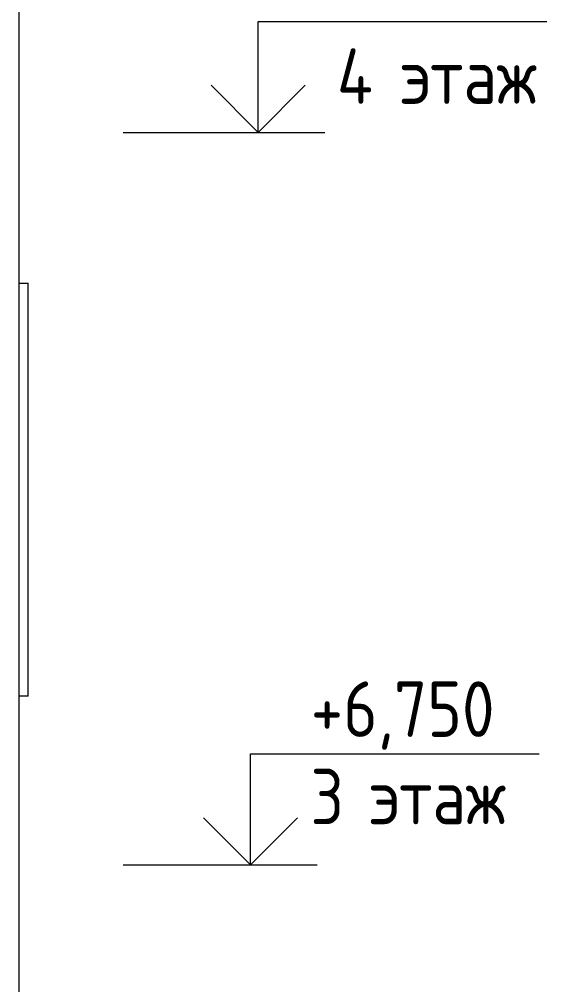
# Model space of a CAD drawing. Header units: millimetres. Extents: x -515342 to 330399, y -224905 to 507333.
# Drawn here: x 183239 to 185614, y 8278 to 12627 of the extents above; entities that cross this region are included whole.
import ezdxf

# ---------------------------------------------------------------- set-up
doc = ezdxf.new("R2010")
doc.units = ezdxf.units.MM
doc.layers.get('0').update_dxf_attribs({"lineweight": 0})
for name, color, linetype, lineweight in [('Аннотация', 7, 'Continuous', 0), ('Витраж', 7, 'Continuous', 0), ('Линии', 7, 'Continuous', 0), ('Отметки', 7, 'Continuous', 0), ('Стены внутренние', 7, 'Continuous', 0)]:
    doc.layers.add(name, color=color, linetype=linetype, lineweight=lineweight)
doc.styles.add('GOST Common_1', font='', dxfattribs={"width": 0.9, "height": 250})
doc.styles.add('GOST Common_2', font='', dxfattribs={"width": 0.9, "height": 250})
doc.styles.get('GOST Common_1').set_extended_font_data('GOST Common')
doc.styles.get('GOST Common_2').set_extended_font_data('GOST Common')

# ---------------------------------------------------------------- blocks, each defined once
blk = doc.blocks.new('Прямоугольный импост - АР_Откос_Металлический_50х330 Белый Левый-9898760-О_АР_Эскиз_Фасад 12-1 копия 1')
at = {"layer": 'Витраж'}
for p, q in [((475, 2620), (515, 2620)), ((515, 760), (515, 2620)), ((515, 760), (475, 760))]:
    blk.add_line(p, q, dxfattribs=at)
blk = doc.blocks.new('СД_Люблино_Фасады_rvt-1-О_АР_Эскиз_Фасад 12-1 копия 1')
at = {"layer": 'Стены внутренние'}
blk.add_line((475, 200), (475, 13470), dxfattribs=at)
at = {"layer": 'Витраж', "lineweight": 9}
blk.add_blockref('Прямоугольный импост - АР_Откос_Металлический_50х330 Белый Левый-9898760-О_АР_Эскиз_Фасад 12-1 копия 1', (0, 6750), dxfattribs=at)
blk = doc.blocks.new('Высотные отметки - Стрелка вверх-5091-О_АР_Эскиз_Фасад 12-1 копия 1')
at = {"layer": 'Аннотация'}
for p, q in [((-52632.9, -500), (-53932.9, -500)), ((-52632.9, -1000), (-52632.9, -500)), ((-52632.9, -1000), (-52845.1, -787.8)), ((-52632.9, -1000), (-52420.8, -787.8)), ((-52332.9, -1000), (-52932.9, -1000))]:
    blk.add_line(p, q, dxfattribs=at)

msp = doc.modelspace()

# ---------------------------------------------------------------- linework, layer by layer
at = {"layer": 'Линии'}
for p, q in [((183706.3864, 12117.7355), (184106.3864, 12117.7355)), ((183706.3864, 8817.7355), (184106.3864, 8817.7355))]:
    msp.add_line(p, q, dxfattribs=at)
at = {"layer": 'Отметки'}
for p, q in [((184106.3864, 12117.7355), (184314.4762, 12117.7355)), ((184106.3864, 8817.7355), (184280.2074, 8817.7355))]:
    msp.add_line(p, q, dxfattribs=at)

# ---------------------------------------------------------------- block references
msp.add_blockref('СД_Люблино_Фасады_rvt-1-О_АР_Эскиз_Фасад 12-1 копия 1', (182763.6864, 2067.7355))
at = {"layer": 'Отметки', "extrusion": (0, 0, -1)}
for p in [(-131681.5334, 13117.6928), (-131647.2645, 9817.6928)]:
    msp.add_blockref('Высотные отметки - Стрелка вверх-5091-О_АР_Эскиз_Фасад 12-1 копия 1', p, dxfattribs=at)

# ---------------------------------------------------------------- texts
at = {"layer": 'Аннотация', "char_height": 250, "attachment_point": 1, "style": 'GOST Common_2'}
for s, insert, width in [('4 ', (184669.6772, 12496.0609), 344.725625), ('этаж', (184954.1042, 12496.0609), 1002.109375), ('3 ', (184550.008, 9250.8911), 320.675), ('этаж', (184814.5913, 9250.8911), 1002.109375)]:
    msp.add_mtext(s, dxfattribs=dict(at, insert=insert, width=width))
at = {"layer": 'Отметки', "insert": (184551.5313, 9644.4426), "char_height": 250, "width": 1028.822569, "attachment_point": 1, "line_spacing_factor": 1.022761, "style": 'GOST Common_1'}
msp.add_mtext('+6,750', dxfattribs=at)

doc.saveas('drawing.dxf')
